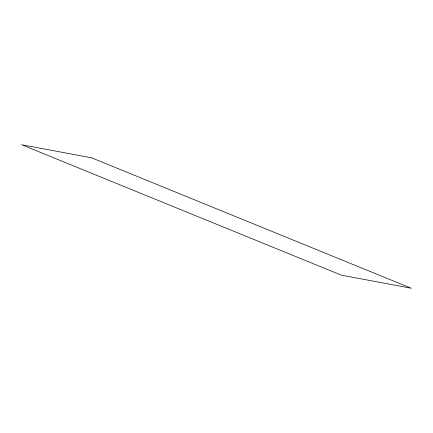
<?xml version="1.0" encoding="UTF-8"?>
<svg xmlns="http://www.w3.org/2000/svg" width="433" height="433" viewBox="0 0 433 433"><rect width="100%" height="100%" fill="white"/><g stroke="black" fill="none" stroke-linecap="round" stroke-linejoin="round"><path stroke-width="0.65" d="M91.563 157.812L21.65 144.73L341.437 275.188L411.35 288.27L91.563 157.812"/></g></svg>
